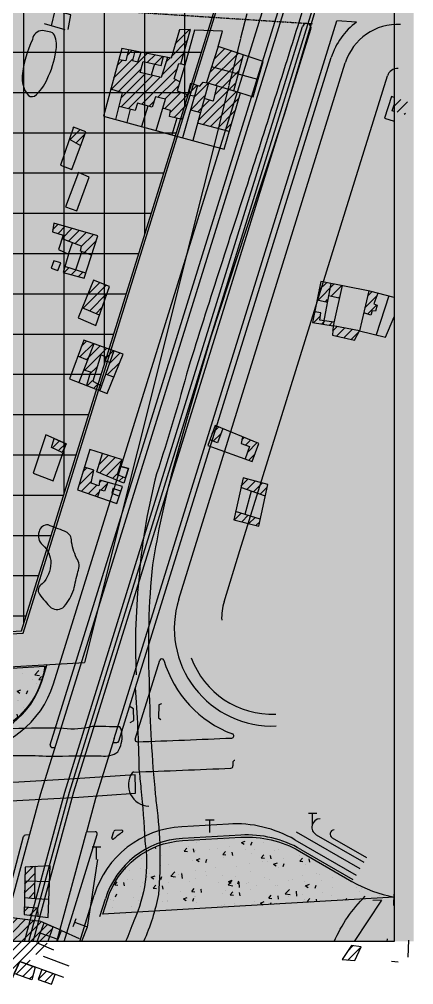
# Model space of a CAD drawing. Header units: millimetres. Extents: x 709 to 3952, y 378 to 2394.
# Drawn here: x 3034.9 to 3218.5, y 380.9 to 830.4 of the extents above; entities that cross this region are included whole.
import ezdxf

# ---------------------------------------------------------------- set-up
doc = ezdxf.new("R2010")
doc.units = ezdxf.units.MM
doc.linetypes.add('DASHED', pattern=[0.75, 0.5, -0.25])
doc.layers.add('BAS', color=252, linetype='Continuous')

# ---------------------------------------------------------------- blocks, each defined once
blk = doc.blocks.new('*X325')
at = {"color": 0}
for p, q in [((411637.5, 4017596.48), (411637.5, 4017998.99)), ((411656.25, 4017656.85), (411656.25, 4017998.99)), ((411675, 4017717.22), (411675, 4017998.99)), ((411693.75, 4017777.59), (411693.75, 4017999)), ((411712.5, 4017837.96), (411712.5, 4017999)), ((411282.85, 4017862.5), (411720.12, 4017862.5)), ((411301.73, 4017843.75), (411714.3, 4017843.75)), ((411320.62, 4017825), (411708.47, 4017825)), ((411339.5, 4017806.25), (411702.65, 4017806.25)), ((411358.38, 4017787.5), (411696.83, 4017787.5)), ((411377.26, 4017768.75), (411691, 4017768.75)), ((411396.15, 4017750), (411685.18, 4017750)), ((411415.03, 4017731.25), (411679.36, 4017731.25)), ((411433.91, 4017712.5), (411673.53, 4017712.5)), ((411452.8, 4017693.75), (411667.71, 4017693.75)), ((411471.68, 4017675), (411661.89, 4017675)), ((411490.67, 4017656.25), (411656.06, 4017656.25)), ((411509.78, 4017637.5), (411650.24, 4017637.5)), ((411528.88, 4017618.75), (411644.42, 4017618.75)), ((411547.98, 4017600), (411638.59, 4017600))]:
    blk.add_line(p, q, dxfattribs=at)
blk = doc.blocks.new('*X317')
at = {"color": 0}
for p, q in [((583.04, 559.7), (586.41, 563.08)), ((583.96, 562.75), (584.23, 563.02)), ((582.11, 556.66), (585.82, 560.37)), ((568.18, 549.08), (576.59, 557.5)), ((571.73, 556.88), (573.04, 558.19)), ((579.87, 552.29), (585, 557.42)), ((590.86, 550.56), (597.91, 557.6)), ((591.02, 552.83), (596.3, 558.12)), ((592.01, 555.95), (594.7, 558.64)), ((593, 559.06), (593.1, 559.16)), ((568.63, 551.66), (573.07, 556.1)), ((569.43, 554.58), (570.74, 555.89)), ((576.61, 555.39), (578.37, 557.15)), ((578.36, 555.02), (580.14, 556.81)), ((580.87, 555.41), (581.92, 556.46)), ((592.5, 550.07), (598.68, 556.26)), ((569.78, 548.57), (575.08, 553.86)), ((575.3, 545.6), (583.4, 553.7)), ((592.23, 547.68), (597.93, 553.38)), ((570.36, 547.03), (576.1, 552.76)), ((570.46, 545.01), (577.81, 552.36)), ((572.16, 544.58), (579.53, 551.95)), ((579.03, 547.21), (583.19, 551.37)), ((580.63, 544.57), (584.47, 548.41)), ((580.75, 546.81), (583.8, 549.86)), ((581.86, 543.68), (588.22, 550.04)), ((587.36, 547.05), (590.72, 550.42)), ((588.38, 541.71), (597.17, 550.5)), ((589.64, 540.85), (597.39, 548.6)), ((576.95, 545.14), (578.04, 546.22)), ((586.71, 544.28), (589.94, 547.52)), ((588.38, 543.83), (591.14, 546.59)), ((591.31, 540.4), (597.93, 547.02)), ((582.82, 542.52), (585.73, 545.43)), ((592.98, 539.95), (597.04, 544.01)), ((584.53, 542.11), (584.74, 542.31)), ((594.66, 539.5), (596.16, 541))]:
    blk.add_line(p, q, dxfattribs=at)
blk = doc.blocks.new('*X330')
at = {"color": 0}
for p, q in [((411644.54, 4017575.36), (411644.54, 4017575.36)), ((411571.33, 4017571.11), (411571.33, 4017571.11)), ((411575.53, 4017570.8), (411575.53, 4017570.8)), ((411585, 4017572.05), (411585, 4017572.05)), ((411608.62, 4017573.52), (411609.25, 4017574.27)), ((411608.62, 4017573.52), (411610.12, 4017573.39)), ((411613.24, 4017573.06), (411612.98, 4017574.49)), ((411618.72, 4017571.72), (411618.72, 4017571.72)), ((411619.62, 4017574.89), (411620.69, 4017574.17)), ((411623.55, 4017573.98), (411623.55, 4017573.98)), ((411623.83, 4017573.84), (411624.28, 4017575.17)), ((411626.55, 4017571.95), (411627.76, 4017573.39)), ((411626.55, 4017571.95), (411628.05, 4017571.82)), ((411631.18, 4017571.49), (411630.89, 4017573.05)), ((411631.7, 4017573.6), (411631.7, 4017573.6)), ((411636.89, 4017573.41), (411636.89, 4017573.41)), ((411642.55, 4017572.63), (411644.5, 4017574.65)), ((411642.55, 4017572.63), (411644.77, 4017572.28)), ((411644.48, 4017570.39), (411645.69, 4017571.82)), ((411486.57, 4017565.7), (411487.55, 4017566.87)), ((411491.19, 4017565.23), (411490.9, 4017566.8)), ((411512.46, 4017564.82), (411514.4, 4017566.85)), ((411529.5, 4017567.98), (411529.5, 4017567.98)), ((411542.12, 4017569.58), (411542.12, 4017569.58)), ((411544.01, 4017566.65), (411544.01, 4017566.65)), ((411553.48, 4017567.9), (411553.48, 4017567.9)), ((411556.75, 4017568.6), (411556.75, 4017568.6)), ((411562.52, 4017568.95), (411564.27, 4017569.62)), ((411562.52, 4017568.95), (411563.76, 4017568.11)), ((411566.9, 4017567.78), (411567.41, 4017569.29)), ((411569.27, 4017569.98), (411569.27, 4017569.98)), ((411580.27, 4017566.49), (411580.27, 4017566.49)), ((411593.25, 4017568.36), (411593.25, 4017568.36)), ((411598.44, 4017566.94), (411600.19, 4017567.62)), ((411598.44, 4017566.94), (411599.69, 4017566.1)), ((411602.83, 4017565.78), (411603.34, 4017567.29)), ((411606.09, 4017570.12), (411606.09, 4017570.12)), ((411609.93, 4017566.34), (411609.93, 4017566.34)), ((411625.72, 4017568.42), (411625.72, 4017568.42)), ((411631.98, 4017569.24), (411631.98, 4017569.24)), ((411641.45, 4017570.49), (411641.45, 4017570.49)), ((411643.19, 4017568.7), (411643.19, 4017568.7)), ((411644.23, 4017567.04), (411644.23, 4017567.04)), ((411644.48, 4017570.39), (411645.86, 4017570.27)), ((411424.57, 4017562.82), (411424.57, 4017562.82)), ((411427.08, 4017562.19), (411427.08, 4017562.19)), ((411449.78, 4017563.24), (411449.78, 4017563.24)), ((411456.04, 4017564.07), (411456.04, 4017564.07)), ((411459.72, 4017562.34), (411459.72, 4017562.34)), ((411463.8, 4017564.61), (411463.8, 4017564.61)), ((411465.51, 4017565.31), (411465.51, 4017565.31)), ((411469.65, 4017564.89), (411471.4, 4017565.56)), ((411469.65, 4017564.89), (411470.9, 4017564.05)), ((411474.04, 4017563.72), (411474.55, 4017565.23)), ((411474.3, 4017564.84), (411474.3, 4017564.84)), ((411477.15, 4017564.05), (411477.15, 4017564.05)), ((411486.57, 4017565.7), (411488.06, 4017565.57)), ((411490.49, 4017563.48), (411490.49, 4017563.48)), ((411491.05, 4017562.74), (411491.05, 4017562.74)), ((411498.57, 4017566.28), (411498.57, 4017566.28)), ((411503.68, 4017564.34), (411503.68, 4017564.34)), ((411503.84, 4017562.92), (411503.84, 4017562.92)), ((411504.5, 4017564.13), (411505.71, 4017565.57)), ((411504.5, 4017564.13), (411506, 4017564)), ((411505.58, 4017562.89), (411507.33, 4017563.56)), ((411505.58, 4017562.88), (411506.83, 4017562.05)), ((411509.12, 4017563.66), (411508.83, 4017565.23)), ((411509.97, 4017561.72), (411510.47, 4017563.23)), ((411511.91, 4017565.71), (411511.91, 4017565.71)), ((411512.46, 4017564.82), (411514.68, 4017564.48)), ((411512.5, 4017562.5), (411512.5, 4017562.5)), ((411516.66, 4017566.22), (411516.66, 4017566.22)), ((411517.19, 4017562.35), (411517.19, 4017562.35)), ((411517.87, 4017563.69), (411517.6, 4017566.06)), ((411521.96, 4017563.75), (411521.96, 4017563.75)), ((411522.43, 4017562.56), (411523.64, 4017564)), ((411522.43, 4017562.56), (411523.93, 4017562.43)), ((411525.26, 4017565.15), (411525.26, 4017565.15)), ((411527.06, 4017562.1), (411526.77, 4017563.66)), ((411527.59, 4017563.6), (411527.59, 4017563.6)), ((411537.75, 4017565.83), (411537.75, 4017565.83)), ((411538.61, 4017564.58), (411538.61, 4017564.58)), ((411539.14, 4017560.69), (411541.09, 4017562.72)), ((411540.36, 4017560.99), (411541.57, 4017562.43)), ((411542.17, 4017566.1), (411542.17, 4017566.1)), ((411544.55, 4017559.55), (411544.28, 4017561.93)), ((411544.99, 4017560.53), (411544.7, 4017562.09)), ((411551.95, 4017564.02), (411551.95, 4017564.02)), ((411554.8, 4017563.13), (411554.8, 4017563.13)), ((411565.3, 4017563.46), (411565.3, 4017563.46)), ((411567.64, 4017564.89), (411567.64, 4017564.89)), ((411578.42, 4017562.19), (411578.42, 4017562.19)), ((411578.64, 4017562.89), (411578.64, 4017562.89)), ((411591.99, 4017562.33), (411591.99, 4017562.33)), ((411594.21, 4017564.27), (411594.21, 4017564.27)), ((411600.47, 4017565.09), (411600.47, 4017565.09)), ((411605.78, 4017561.8), (411605.78, 4017561.8)), ((411614.03, 4017563.7), (411614.03, 4017563.7)), ((411618.41, 4017563.4), (411618.41, 4017563.4)), ((411628.61, 4017566.2), (411628.61, 4017566.2)), ((411631.4, 4017565.28), (411631.4, 4017565.28)), ((411634.37, 4017564.94), (411636.12, 4017565.61)), ((411634.37, 4017564.94), (411635.62, 4017564.1)), ((411638.76, 4017563.77), (411639.26, 4017565.28)), ((411409.99, 4017560.32), (411409.99, 4017560.32)), ((411412.72, 4017558.83), (411414.47, 4017559.5)), ((411412.72, 4017558.83), (411413.96, 4017557.99)), ((411414.45, 4017560.59), (411414.45, 4017560.59)), ((411417.11, 4017557.66), (411417.61, 4017559.17)), ((411418.27, 4017559.09), (411418.27, 4017559.09)), ((411424.53, 4017559.92), (411424.53, 4017559.92)), ((411430.56, 4017557.33), (411430.56, 4017557.33)), ((411433.99, 4017561.16), (411433.99, 4017561.16)), ((411445.14, 4017559.84), (411445.14, 4017559.84)), ((411448.65, 4017556.82), (411450.4, 4017557.5)), ((411452.6, 4017557.51), (411452.6, 4017557.51)), ((411465.23, 4017559.11), (411465.23, 4017559.11)), ((411474.72, 4017557.53), (411474.72, 4017557.53)), ((411478.21, 4017560.98), (411478.21, 4017560.98)), ((411480.98, 4017558.35), (411480.98, 4017558.35)), ((411490.45, 4017559.6), (411490.45, 4017559.6)), ((411498.43, 4017558.59), (411498.43, 4017558.59)), ((411506.24, 4017561.68), (411506.24, 4017561.68)), ((411513.01, 4017561.1), (411513.01, 4017561.1)), ((411516.36, 4017557.89), (411516.36, 4017557.89)), ((411529.19, 4017559.65), (411529.19, 4017559.65)), ((411530.53, 4017561.79), (411530.53, 4017561.79)), ((411539.14, 4017560.69), (411541.36, 4017560.34)), ((411540.36, 4017560.99), (411541.86, 4017560.86)), ((411541.51, 4017560.88), (411543.26, 4017561.56)), ((411541.51, 4017560.88), (411542.75, 4017560.04)), ((411541.82, 4017561.25), (411541.82, 4017561.25)), ((411543.88, 4017561.23), (411543.88, 4017561.23)), ((411545.9, 4017559.71), (411546.4, 4017561.23)), ((411546.9, 4017558.04), (411546.9, 4017558.04)), ((411557.22, 4017560.66), (411557.22, 4017560.66)), ((411558.29, 4017559.43), (411559.5, 4017560.86)), ((411558.3, 4017559.42), (411559.79, 4017559.29)), ((411562.92, 4017558.96), (411562.63, 4017560.52)), ((411562.69, 4017560.12), (411562.69, 4017560.12)), ((411565.82, 4017556.55), (411567.77, 4017558.58)), ((411568.95, 4017560.94), (411568.95, 4017560.94)), ((411570.57, 4017560.1), (411570.57, 4017560.1)), ((411571.23, 4017555.41), (411570.96, 4017557.79)), ((411576.23, 4017557.86), (411577.43, 4017559.29)), ((411576.23, 4017557.86), (411577.72, 4017557.73)), ((411577.44, 4017558.88), (411579.19, 4017559.55)), ((411577.44, 4017558.88), (411578.68, 4017558.04)), ((411579.96, 4017558.17), (411579.96, 4017558.17)), ((411580.85, 4017557.39), (411580.56, 4017558.96)), ((411581.82, 4017557.71), (411582.33, 4017559.22)), ((411583.91, 4017559.53), (411583.91, 4017559.53)), ((411584.87, 4017558.69), (411584.87, 4017558.69)), ((411592.95, 4017560.04), (411592.95, 4017560.04)), ((411594.16, 4017556.29), (411595.36, 4017557.72)), ((411597.26, 4017558.97), (411597.26, 4017558.97)), ((411598.78, 4017555.82), (411598.49, 4017557.39)), ((411599.45, 4017561.2), (411599.45, 4017561.2)), ((411605.33, 4017561.76), (411605.33, 4017561.76)), ((411610.6, 4017558.41), (411610.6, 4017558.41)), ((411613.37, 4017556.88), (411615.12, 4017557.55)), ((411618.68, 4017561.2), (411618.68, 4017561.2)), ((411619.15, 4017558.56), (411619.15, 4017558.56)), ((411620.02, 4017558.21), (411620.02, 4017558.21)), ((411623.95, 4017557.84), (411623.95, 4017557.84)), ((411625.4, 4017559.38), (411625.4, 4017559.38)), ((411632.02, 4017560.64), (411632.02, 4017560.64)), ((411634.6, 4017560.71), (411634.6, 4017560.71)), ((411634.87, 4017560.63), (411634.87, 4017560.63)), ((411413.52, 4017556.95), (411413.52, 4017556.95)), ((411415.98, 4017554.83), (411415.98, 4017554.83)), ((411418.6, 4017553.52), (411419.52, 4017554.61)), ((411422.94, 4017552.7), (411422.65, 4017554.27)), ((411426.78, 4017553.87), (411426.78, 4017553.87)), ((411426.87, 4017556.39), (411426.87, 4017556.39)), ((411436.24, 4017551.6), (411437.45, 4017553.04)), ((411439.76, 4017555.75), (411439.76, 4017555.75)), ((411440.21, 4017555.82), (411440.21, 4017555.82)), ((411443.21, 4017553.38), (411443.21, 4017553.38)), ((411448.65, 4017556.82), (411449.89, 4017555.98)), ((411449.46, 4017554.21), (411449.46, 4017554.21)), ((411453.03, 4017555.66), (411453.54, 4017557.17)), ((411453.56, 4017555.26), (411453.56, 4017555.26)), ((411458.93, 4017555.45), (411458.93, 4017555.45)), ((411466.9, 4017554.7), (411466.9, 4017554.7)), ((411469.27, 4017553.59), (411469.27, 4017553.59)), ((411480.25, 4017554.13), (411480.25, 4017554.13)), ((411483.85, 4017556.09), (411483.85, 4017556.09)), ((411484.58, 4017554.82), (411486.33, 4017555.49)), ((411484.58, 4017554.82), (411485.82, 4017553.98)), ((411488.96, 4017553.65), (411489.47, 4017555.16)), ((411490.74, 4017554.42), (411490.74, 4017554.42)), ((411493.6, 4017553.57), (411493.6, 4017553.57)), ((411503.37, 4017556.02), (411503.37, 4017556.02)), ((411506.94, 4017553), (411506.94, 4017553)), ((411515.39, 4017553.89), (411515.39, 4017553.89)), ((411520.5, 4017552.82), (411522.25, 4017553.49)), ((411520.5, 4017552.82), (411521.75, 4017551.98)), ((411524.89, 4017551.65), (411525.4, 4017553.16)), ((411531.18, 4017555.97), (411531.18, 4017555.97)), ((411537.43, 4017556.79), (411537.43, 4017556.79)), ((411541.52, 4017552.93), (411541.52, 4017552.93)), ((411554.5, 4017554.81), (411554.5, 4017554.81)), ((411555.72, 4017553.69), (411555.72, 4017553.69)), ((411565.82, 4017556.55), (411568.04, 4017556.2)), ((411567.34, 4017556.57), (411567.34, 4017556.57)), ((411570.29, 4017556.19), (411570.29, 4017556.19)), ((411587.63, 4017554.41), (411587.63, 4017554.41)), ((411590.86, 4017553.2), (411590.86, 4017553.2)), ((411592.5, 4017552.41), (411594.45, 4017554.44)), ((411593.89, 4017555.23), (411593.89, 4017555.23)), ((411594.16, 4017556.29), (411595.65, 4017556.16)), ((411597.92, 4017551.28), (411597.64, 4017553.65)), ((411603.36, 4017556.48), (411603.36, 4017556.48)), ((411605.44, 4017555.71), (411605.44, 4017555.71)), ((411605.48, 4017553.48), (411605.48, 4017553.48)), ((411612.09, 4017554.72), (411613.29, 4017556.16)), ((411612.09, 4017554.72), (411613.58, 4017554.59)), ((411613.37, 4017556.88), (411614.61, 4017556.04)), ((411616.71, 4017554.25), (411616.42, 4017555.82)), ((411617.75, 4017555.71), (411618.26, 4017557.22)), ((411618.11, 4017555.08), (411618.11, 4017555.08)), ((411630.02, 4017553.15), (411631.23, 4017554.59)), ((411630.02, 4017553.15), (411631.52, 4017553.02)), ((411631.09, 4017556.95), (411631.09, 4017556.95)), ((411634.63, 4017552.79), (411634.36, 4017554.25)), ((411637.3, 4017557.28), (411637.3, 4017557.28)), ((411427.42, 4017551.3), (411427.42, 4017551.3)), ((411432.34, 4017548.52), (411432.53, 4017549.1)), ((411435.73, 4017548.75), (411437.68, 4017550.78)), ((411435.73, 4017548.75), (411437.95, 4017548.4)), ((411436.24, 4017551.6), (411437.74, 4017551.47)), ((411440.11, 4017548.58), (411440.11, 4017548.58)), ((411440.87, 4017551.13), (411440.58, 4017552.7)), ((411441.14, 4017547.61), (411440.87, 4017549.99)), ((411452.3, 4017549.18), (411452.3, 4017549.18)), ((411454.17, 4017550.03), (411455.38, 4017551.47)), ((411454.18, 4017550.03), (411455.67, 4017549.9)), ((411454.69, 4017551.09), (411454.69, 4017551.09)), ((411458.8, 4017549.57), (411458.51, 4017551.13)), ((411464.92, 4017550.78), (411464.92, 4017550.78)), ((411472.11, 4017548.46), (411473.31, 4017549.9)), ((411472.11, 4017548.46), (411473.6, 4017548.33)), ((411474.4, 4017548.49), (411474.4, 4017548.49)), ((411476.73, 4017548), (411476.44, 4017549.56)), ((411477.91, 4017552.66), (411477.91, 4017552.66)), ((411483.87, 4017549.74), (411483.87, 4017549.74)), ((411490.04, 4017546.9), (411491.24, 4017548.33)), ((411499.66, 4017551.82), (411499.66, 4017551.82)), ((411505.92, 4017552.64), (411505.92, 4017552.64)), ((411516.05, 4017549.57), (411516.05, 4017549.57)), ((411520.29, 4017552.44), (411520.29, 4017552.44)), ((411526.56, 4017548.68), (411526.56, 4017548.68)), ((411528.89, 4017551.33), (411528.89, 4017551.33)), ((411533.63, 4017551.88), (411533.63, 4017551.88)), ((411541.14, 4017551.19), (411541.14, 4017551.19)), ((411546.98, 4017551.31), (411546.98, 4017551.31)), ((411556.12, 4017550.26), (411556.12, 4017550.26)), ((411556.43, 4017550.82), (411558.18, 4017551.49)), ((411556.43, 4017550.82), (411557.68, 4017549.98)), ((411560.32, 4017550.75), (411560.32, 4017550.75)), ((411560.82, 4017549.65), (411561.33, 4017551.16)), ((411562.37, 4017551.08), (411562.37, 4017551.08)), ((411571.84, 4017552.33), (411571.84, 4017552.33)), ((411573.67, 4017550.18), (411573.67, 4017550.18)), ((411576.29, 4017550.7), (411576.29, 4017550.7)), ((411579.66, 4017549.84), (411579.66, 4017549.84)), ((411587.01, 4017549.62), (411587.01, 4017549.62)), ((411592.36, 4017548.82), (411594.11, 4017549.49)), ((411592.36, 4017548.81), (411593.6, 4017547.98)), ((411592.5, 4017552.41), (411594.72, 4017552.07)), ((411592.64, 4017551.72), (411592.64, 4017551.72)), ((411596.75, 4017547.65), (411597.25, 4017549.16)), ((411600.36, 4017549.06), (411600.36, 4017549.06)), ((411612.57, 4017548.69), (411612.57, 4017548.69)), ((411613.71, 4017548.49), (411613.71, 4017548.49)), ((411618.83, 4017549.52), (411618.83, 4017549.52)), ((411619.18, 4017548.27), (411621.13, 4017550.3)), ((411624.6, 4017547.14), (411624.32, 4017549.51)), ((411628.3, 4017550.77), (411628.3, 4017550.77)), ((411629.57, 4017549.46), (411629.57, 4017549.46)), ((411439.46, 4017547.42), (411439.46, 4017547.42)), ((411452.36, 4017545.59), (411452.36, 4017545.59)), ((411462.41, 4017544.61), (411464.36, 4017546.64)), ((411462.41, 4017544.61), (411464.63, 4017544.26)), ((411463.57, 4017546.76), (411465.32, 4017547.43)), ((411463.57, 4017546.76), (411464.81, 4017545.92)), ((411467.82, 4017543.48), (411467.55, 4017545.85)), ((411467.96, 4017545.59), (411468.46, 4017547.1)), ((411468.15, 4017547.67), (411468.15, 4017547.67)), ((411477.6, 4017544.34), (411477.6, 4017544.34)), ((411490.04, 4017546.9), (411491.53, 4017546.76)), ((411490.44, 4017546.1), (411490.44, 4017546.1)), ((411494.66, 4017546.43), (411494.37, 4017548)), ((411499.5, 4017544.76), (411501.25, 4017545.43)), ((411499.5, 4017544.76), (411500.74, 4017543.92)), ((411503.07, 4017547.7), (411503.07, 4017547.7)), ((411503.88, 4017543.59), (411504.39, 4017545.1)), ((411507.97, 4017545.33), (411509.17, 4017546.76)), ((411507.97, 4017545.33), (411509.46, 4017545.2)), ((411508.81, 4017544.03), (411508.81, 4017544.03)), ((411511.98, 4017546.18), (411511.98, 4017546.18)), ((411512.59, 4017544.86), (411512.3, 4017546.43)), ((411524.6, 4017546.11), (411524.6, 4017546.11)), ((411525.9, 4017543.76), (411527.11, 4017545.19)), ((411530.52, 4017543.29), (411530.24, 4017544.86)), ((411530.86, 4017546.93), (411530.86, 4017546.93)), ((411540.33, 4017548.18), (411540.33, 4017548.18)), ((411541.21, 4017544.61), (411541.21, 4017544.61)), ((411547.13, 4017545.7), (411547.13, 4017545.7)), ((411554.2, 4017546.48), (411554.2, 4017546.48)), ((411561.71, 4017548.2), (411561.71, 4017548.2)), ((411567.03, 4017548.24), (411567.03, 4017548.24)), ((411581.05, 4017544.55), (411581.05, 4017544.55)), ((411587.31, 4017545.37), (411587.31, 4017545.37)), ((411596.78, 4017546.62), (411596.78, 4017546.62)), ((411600.41, 4017544.46), (411600.41, 4017544.46)), ((411605.18, 4017545.16), (411605.18, 4017545.16)), ((411614.99, 4017546.96), (411614.99, 4017546.96)), ((411617.8, 4017546.76), (411617.8, 4017546.76)), ((411619.18, 4017548.27), (411621.4, 4017547.93)), ((411627.05, 4017547.93), (411627.05, 4017547.93)), ((411462.04, 4017541.92), (411462.04, 4017541.92)), ((411464.62, 4017542.46), (411464.62, 4017542.46)), ((411475.38, 4017541.36), (411475.38, 4017541.36)), ((411477.3, 4017539.88), (411477.3, 4017539.88)), ((411482.82, 4017541.17), (411482.82, 4017541.17)), ((411488.73, 4017540.79), (411488.73, 4017540.79)), ((411489.09, 4017540.47), (411491.04, 4017542.5)), ((411489.09, 4017540.47), (411491.31, 4017540.13)), ((411493.08, 4017541.96), (411493.08, 4017541.96)), ((411494.51, 4017539.34), (411494.23, 4017541.71)), ((411497.4, 4017543.68), (411497.4, 4017543.68)), ((411499.34, 4017542.78), (411499.34, 4017542.78)), ((411502.07, 4017540.23), (411502.07, 4017540.23)), ((411502.76, 4017539.37), (411502.76, 4017539.37)), ((411515.42, 4017539.67), (411515.42, 4017539.67)), ((411515.75, 4017541.25), (411515.75, 4017541.25)), ((411517.97, 4017540.69), (411517.97, 4017540.69)), ((411525.9, 4017543.76), (411527.4, 4017543.63)), ((411528.58, 4017543.01), (411528.58, 4017543.01)), ((411532.55, 4017543.19), (411532.55, 4017543.19)), ((411535.43, 4017542.75), (411537.18, 4017543.43)), ((411535.43, 4017542.75), (411536.67, 4017541.91)), ((411539.81, 4017541.59), (411540.32, 4017543.1)), ((411543.83, 4017542.19), (411545.04, 4017543.63)), ((411543.83, 4017542.19), (411545.33, 4017542.06)), ((411548.46, 4017541.72), (411548.17, 4017543.29)), ((411549.54, 4017540.4), (411549.54, 4017540.4)), ((411555.8, 4017541.22), (411555.8, 4017541.22)), ((411561.76, 4017540.62), (411562.97, 4017542.06)), ((411561.76, 4017540.62), (411563.26, 4017540.49)), ((411565.27, 4017542.47), (411565.27, 4017542.47)), ((411566.37, 4017540.27), (411566.1, 4017541.72)), ((411571.35, 4017540.75), (411573.11, 4017541.42)), ((411571.36, 4017540.75), (411571.61, 4017540.58)), ((411576.17, 4017540.85), (411576.25, 4017541.09)), ((411579.36, 4017541.52), (411579.36, 4017541.52)), ((411585.83, 4017541.95), (411585.83, 4017541.95)), ((411592.34, 4017543.4), (411592.34, 4017543.4)), ((411467.31, 4017538.56), (411467.31, 4017538.56)), ((411467.83, 4017538.63), (411467.83, 4017538.63)), ((411468.24, 4017538.67), (411468.24, 4017538.67)), ((411477.3, 4017536.01), (411477.3, 4017536.01)), ((411478.49, 4017536.69), (411480.24, 4017537.37)), ((411478.49, 4017536.69), (411479.74, 4017535.85)), ((411480.65, 4017538), (411480.65, 4017538)), ((411482.88, 4017535.52), (411483.39, 4017537.04)), ((411488.81, 4017535.69), (411488.81, 4017535.69)), ((411490.14, 4017537.77), (411490.14, 4017537.77)), ((411494, 4017537.43), (411494, 4017537.43)), ((411503.39, 4017538.19), (411503.39, 4017538.19)), ((411507.34, 4017536.87), (411507.34, 4017536.87)), ((411516.71, 4017537.31), (411517.72, 4017538.36)), ((411520.91, 4017537.56), (411520.91, 4017537.57)), ((411528.76, 4017539.1), (411528.76, 4017539.1))]:
    blk.add_line(p, q, dxfattribs=at)
blk = doc.blocks.new('*X295')
at = {"color": 0}
for p, q in [((534.7, 354.39), (537.27, 356.96)), ((535.21, 352.78), (537.51, 355.07)), ((541.21, 352.41), (544.33, 355.53)), ((541.41, 354.73), (542.44, 355.76)), ((541.98, 348.94), (548.1, 355.06)), ((542.5, 347.34), (549.99, 354.83)), ((542.9, 351.98), (546.21, 355.3)), ((543.54, 346.25), (551.81, 354.53)), ((535.34, 350.78), (537.85, 353.3)), ((537.7, 351.03), (539.26, 352.59)), ((539.51, 352.83), (540.6, 353.92)), ((543.56, 344.15), (553.28, 353.88)), ((545.11, 343.58), (554.18, 352.65)), ((550.48, 346.84), (553.12, 349.47)), ((545.9, 342.26), (549.17, 345.52)), ((547.47, 341.7), (549.85, 344.08)), ((549.03, 341.14), (549.75, 341.86))]:
    blk.add_line(p, q, dxfattribs=at)
blk = doc.blocks.new('*X326')
at = {"color": 0}
for p, q in [((411730.72, 4017495.88), (411730.72, 4017495.88)), ((411738.83, 4017494.48), (411740.58, 4017495.16)), ((411738.83, 4017494.48), (411740.07, 4017493.64)), ((411743.22, 4017493.31), (411743.72, 4017494.83)), ((411749.05, 4017494.71), (411749.05, 4017494.71)), ((411698.85, 4017491.56), (411698.68, 4017492.44)), ((411700.79, 4017493.02), (411700.79, 4017493.02)), ((411705.25, 4017492.52), (411705.25, 4017492.52)), ((411712.15, 4017490.46), (411713.36, 4017491.9)), ((411712.15, 4017490.46), (411713.65, 4017490.33)), ((411714.13, 4017492.45), (411714.13, 4017492.45)), ((411716.78, 4017489.99), (411716.49, 4017491.56)), ((411717.53, 4017490.56), (411717.53, 4017490.56)), ((411718.09, 4017494.28), (411718.09, 4017494.28)), ((411723.79, 4017491.38), (411723.79, 4017491.38)), ((411727.48, 4017491.89), (411727.48, 4017491.89)), ((411730.08, 4017488.89), (411731.29, 4017490.33)), ((411733.26, 4017492.63), (411733.26, 4017492.63)), ((411734.71, 4017488.42), (411734.42, 4017489.99)), ((411740.82, 4017491.33), (411740.82, 4017491.33)), ((411745.03, 4017491.25), (411745.03, 4017491.25)), ((411754.17, 4017490.76), (411754.17, 4017490.76)), ((411756.23, 4017491.2), (411756.23, 4017491.2)), ((411692.28, 4017487.23), (411692.28, 4017487.23)), ((411701.74, 4017488.48), (411701.74, 4017488.48)), ((411715.87, 4017486.24), (411715.87, 4017486.24)), ((411717.79, 4017485.96), (411717.79, 4017485.96)), ((411717.82, 4017486.42), (411719.58, 4017487.09)), ((411717.83, 4017486.42), (411719.07, 4017485.58)), ((411722.21, 4017485.25), (411722.72, 4017486.76)), ((411730.09, 4017488.89), (411731.58, 4017488.76)), ((411730.41, 4017487.56), (411730.41, 4017487.56)), ((411730.45, 4017488.75), (411730.45, 4017488.75)), ((411743.4, 4017489.44), (411743.4, 4017489.44)), ((411748.02, 4017487.32), (411749.22, 4017488.76)), ((411748.02, 4017487.32), (411749.51, 4017487.19)), ((411748.73, 4017485.67), (411748.73, 4017485.67)), ((411751.02, 4017485.76), (411751.02, 4017485.76)), ((411752.64, 4017486.86), (411752.35, 4017488.42)), ((411758.2, 4017486.92), (411758.2, 4017486.92)), ((411765.6, 4017488.26), (411765.6, 4017488.26)), ((411765.95, 4017485.75), (411767.15, 4017487.19)), ((411765.95, 4017485.75), (411767.44, 4017485.62)), ((411770.57, 4017485.29), (411770.28, 4017486.85)), ((411684.59, 4017481.88), (411684.53, 4017482.37)), ((411686.71, 4017481.24), (411686.71, 4017481.24)), ((411691.96, 4017482.33), (411691.96, 4017482.33)), ((411701.29, 4017483.74), (411701.29, 4017483.74)), ((411704.95, 4017484.2), (411704.95, 4017484.2)), ((411705.85, 4017478.88), (411707.8, 4017480.91)), ((411717.22, 4017481.52), (411717.22, 4017481.52)), ((411726.68, 4017482.77), (411726.68, 4017482.77)), ((411736.44, 4017483.26), (411736.44, 4017483.26)), ((411742.47, 4017484.85), (411742.47, 4017484.85)), ((411743.09, 4017481.11), (411743.09, 4017481.11)), ((411753.75, 4017484.42), (411755.5, 4017485.09)), ((411753.75, 4017484.42), (411755, 4017483.58)), ((411755.93, 4017482.87), (411755.93, 4017482.87)), ((411758.14, 4017483.25), (411758.65, 4017484.76)), ((411768.56, 4017484.47), (411768.56, 4017484.47)), ((411685.7, 4017477.37), (411685.7, 4017477.37)), ((411687.84, 4017477.45), (411687.84, 4017477.45)), ((411695.17, 4017478.62), (411695.17, 4017478.62)), ((411695.92, 4017480.24), (411695.92, 4017480.24)), ((411696.82, 4017478.36), (411698.57, 4017479.03)), ((411696.82, 4017478.36), (411698.06, 4017477.52)), ((411701.19, 4017476.88), (411701.19, 4017476.88)), ((411701.21, 4017477.19), (411701.71, 4017478.7)), ((411705.85, 4017478.88), (411708.08, 4017478.53)), ((411707.28, 4017478.25), (411707.28, 4017478.25)), ((411709.26, 4017479.68), (411709.26, 4017479.68)), ((411710.96, 4017480.7), (411710.96, 4017480.7)), ((411711.27, 4017477.74), (411710.99, 4017480.12)), ((411717.48, 4017477.64), (411717.48, 4017477.64)), ((411721.86, 4017480.76), (411721.86, 4017480.76)), ((411722.61, 4017479.11), (411722.61, 4017479.11)), ((411730.11, 4017479.24), (411730.11, 4017479.24)), ((411732.53, 4017474.74), (411734.48, 4017476.77)), ((411732.75, 4017476.35), (411734.5, 4017477.03)), ((411735.95, 4017478.55), (411735.95, 4017478.55)), ((411737.13, 4017475.19), (411737.64, 4017476.7)), ((411749.3, 4017477.99), (411749.3, 4017477.99)), ((411751.62, 4017477.06), (411751.62, 4017477.06)), ((411760.57, 4017477.01), (411760.57, 4017477.01)), ((411762.64, 4017477.42), (411762.64, 4017477.42)), ((411767.41, 4017479.14), (411767.41, 4017479.14)), ((411773.67, 4017479.96), (411773.67, 4017479.96)), ((411775.15, 4017479.51), (411775.15, 4017479.51)), ((411775.99, 4017476.86), (411775.99, 4017476.86)), ((411781.24, 4017478.03), (411781.24, 4017478.03)), ((411679.03, 4017472.4), (411679.03, 4017472.4)), ((411679.76, 4017474.79), (411680.96, 4017476.23)), ((411679.76, 4017474.79), (411681.25, 4017474.66)), ((411684.38, 4017474.33), (411684.09, 4017475.89)), ((411691.66, 4017474), (411691.66, 4017474)), ((411692.7, 4017475.75), (411692.7, 4017475.75)), ((411697.69, 4017473.22), (411698.9, 4017474.66)), ((411697.69, 4017473.22), (411699.19, 4017473.09)), ((411702.31, 4017472.76), (411702.03, 4017474.32)), ((411704.65, 4017475.88), (411704.65, 4017475.88)), ((411714.53, 4017476.32), (411714.53, 4017476.32)), ((411715.62, 4017471.66), (411716.83, 4017473.09)), ((411720.25, 4017471.19), (411719.96, 4017472.76)), ((411720.11, 4017472.91), (411720.11, 4017472.91)), ((411727.88, 4017475.76), (411727.88, 4017475.76)), ((411731.41, 4017472.01), (411731.41, 4017472.01)), ((411732.53, 4017474.74), (411734.76, 4017474.39)), ((411732.75, 4017476.35), (411733.99, 4017475.51)), ((411735.9, 4017474.99), (411735.9, 4017474.99)), ((411737.95, 4017473.6), (411737.67, 4017475.98)), ((411741.22, 4017475.19), (411741.22, 4017475.19)), ((411742.15, 4017475.81), (411742.15, 4017475.81)), ((411742.79, 4017472.79), (411742.79, 4017472.79)), ((411745.99, 4017474.51), (411745.99, 4017474.51)), ((411754.57, 4017474.63), (411754.57, 4017474.63)), ((411755.63, 4017474.55), (411755.63, 4017474.55)), ((411759.22, 4017470.6), (411761.16, 4017472.63)), ((411767.92, 4017474.06), (411767.92, 4017474.06)), ((411768.25, 4017476.15), (411768.25, 4017476.15)), ((411768.68, 4017474.35), (411770.43, 4017475.02)), ((411768.68, 4017474.35), (411769.92, 4017473.51)), ((411773.06, 4017473.18), (411773.57, 4017474.69)), ((411781.26, 4017473.5), (411781.26, 4017473.5)), ((411789.34, 4017476.29), (411789.34, 4017476.29)), ((411792.35, 4017473.42), (411792.35, 4017473.42)), ((411794.61, 4017472.94), (411794.61, 4017472.94)), ((411676.92, 4017469.55), (411677.06, 4017469.45)), ((411677.43, 4017470.92), (411677.56, 4017470.97)), ((411677.6, 4017468.1), (411677.6, 4017468.1)), ((411679.12, 4017467.51), (411679.12, 4017467.51)), ((411680.2, 4017469.13), (411680.71, 4017470.64)), ((411688.59, 4017468.76), (411688.59, 4017468.76)), ((411690.94, 4017467.53), (411690.94, 4017467.53)), ((411704.34, 4017467.56), (411704.34, 4017467.56)), ((411704.38, 4017470.84), (411704.38, 4017470.84)), ((411710.64, 4017471.66), (411710.64, 4017471.66)), ((411711.74, 4017468.29), (411713.49, 4017468.96)), ((411711.74, 4017468.29), (411712.99, 4017467.45)), ((411715.62, 4017471.66), (411717.12, 4017471.52)), ((411716.13, 4017467.12), (411716.63, 4017468.63)), ((411716.83, 4017469.5), (411716.83, 4017469.5)), ((411717.18, 4017469.32), (411717.18, 4017469.32)), ((411729.8, 4017470.92), (411729.8, 4017470.92)), ((411733.55, 4017470.09), (411734.76, 4017471.52)), ((411733.55, 4017470.09), (411735.05, 4017469.96)), ((411738.18, 4017469.62), (411737.89, 4017471.19)), ((411751.48, 4017468.52), (411752.69, 4017469.95)), ((411751.49, 4017468.52), (411752.98, 4017468.39)), ((411756.11, 4017468.05), (411755.82, 4017469.62)), ((411759.22, 4017470.6), (411761.44, 4017470.26)), ((411760.83, 4017469.28), (411760.83, 4017469.28)), ((411764.63, 4017469.47), (411764.35, 4017471.84)), ((411767.09, 4017470.1), (411767.09, 4017470.1)), ((411767.95, 4017467.83), (411767.95, 4017467.83)), ((411769.42, 4017466.95), (411770.62, 4017468.39)), ((411773.96, 4017466.93), (411773.75, 4017468.05)), ((411776.56, 4017471.35), (411776.56, 4017471.35)), ((411780.93, 4017469.7), (411780.93, 4017469.7)), ((411787.07, 4017467.69), (411787.84, 4017468.49)), ((411793.77, 4017471.46), (411793.77, 4017471.46)), ((411803.27, 4017469.6), (411803.27, 4017469.6)), ((411678.73, 4017464.08), (411678.73, 4017464.08)), ((411687.67, 4017464.5), (411687.67, 4017464.5)), ((411691.36, 4017465.68), (411691.36, 4017465.68)), ((411702.25, 4017467), (411702.25, 4017467)), ((411704.29, 4017466.97), (411704.29, 4017466.97)), ((411717.63, 4017466.41), (411717.63, 4017466.41)), ((411729.32, 4017465.13), (411729.32, 4017465.13)), ((411730.98, 4017465.84), (411730.98, 4017465.84)), ((411735.58, 4017465.95), (411735.58, 4017465.95)), ((411744.33, 4017465.28), (411744.33, 4017465.28)), ((411745.05, 4017467.2), (411745.05, 4017467.2)), ((411747.67, 4017466.29), (411749.42, 4017466.96)), ((411747.67, 4017466.29), (411748.88, 4017465.47)), ((411752.24, 4017465.67), (411752.56, 4017466.63)), ((411755.32, 4017466.23), (411755.32, 4017466.23)), ((411769.42, 4017466.95), (411770.91, 4017466.82))]:
    blk.add_line(p, q, dxfattribs=at)
blk = doc.blocks.new('*X300')
at = {"color": 0}
for p, q in [((547.85, 363.3), (550.29, 365.73)), ((547.9, 365.47), (549.84, 367.41)), ((547.8, 361.13), (550.26, 363.59)), ((548.9, 360.11), (550.24, 361.44))]:
    blk.add_line(p, q, dxfattribs=at)
blk = doc.blocks.new('*X302')
at = {"color": 0}
for p, q in [((551.03, 341.02), (552.96, 342.95)), ((552.6, 340.47), (554.52, 342.38))]:
    blk.add_line(p, q, dxfattribs=at)
blk = doc.blocks.new('*X301')
at = {"color": 0}
for p, q in [((547.7, 356.79), (548.8, 357.88)), ((549.09, 356.05), (550.77, 357.73))]:
    blk.add_line(p, q, dxfattribs=at)
blk = doc.blocks.new('*X303')
at = {"color": 0}
for p, q in [((623.24, 347.47), (624.7, 348.93)), ((623.49, 345.6), (626.32, 348.42))]:
    blk.add_line(p, q, dxfattribs=at)
blk = doc.blocks.new('*X322')
at = {"color": 0}
for p, q in [((616.46, 499.78), (620.26, 503.59)), ((616.66, 502.11), (618.49, 503.94)), ((619.53, 500.73), (622.03, 503.24)), ((618.2, 499.41), (618.7, 499.91)), ((621.27, 500.35), (621.41, 500.5))]:
    blk.add_line(p, q, dxfattribs=at)
blk = doc.blocks.new('*X321')
at = {"color": 0}
for p, q in [((615.56, 496.77), (615.88, 497.08)), ((615.5, 494.59), (616.96, 496.05)), ((617.31, 494.27), (618.03, 494.99)), ((619.12, 493.96), (619.86, 494.71)), ((619.83, 492.55), (620.92, 493.64)), ((620.82, 491.42), (622.71, 493.31)), ((622.56, 491.04), (624.5, 492.98)), ((624.3, 490.66), (625.83, 492.19))]:
    blk.add_line(p, q, dxfattribs=at)
blk = doc.blocks.new('*X313')
at = {"color": 0}
for p, q in [((561.57, 497.93), (566.95, 503.31)), ((562.47, 500.95), (565.43, 503.91)), ((563.08, 497.31), (567.08, 501.32)), ((564.58, 496.7), (565.95, 498.07))]:
    blk.add_line(p, q, dxfattribs=at)
blk = doc.blocks.new('*X307')
at = {"color": 0}
for p, q in [((561.44, 459.62), (562.43, 460.61)), ((560.51, 456.57), (564.02, 460.07)), ((561.2, 455.14), (563.43, 457.37)), ((562.78, 454.6), (564.79, 456.61)), ((565.3, 457.11), (565.84, 457.65)), ((565.75, 455.44), (567.07, 456.76)), ((564.36, 454.05), (565.15, 454.84))]:
    blk.add_line(p, q, dxfattribs=at)
blk = doc.blocks.new('*X304')
at = {"color": 0}
for p, q in [((554.39, 465.29), (556.04, 466.94)), ((555.82, 464.61), (557.51, 466.29))]:
    blk.add_line(p, q, dxfattribs=at)
blk = doc.blocks.new('*X306')
at = {"color": 0}
for p, q in [((565.17, 461.22), (567.51, 463.57)), ((565.47, 459.41), (569.12, 463.06)), ((566.97, 458.78), (570.33, 462.14)), ((568.46, 458.15), (569.44, 459.13)), ((569.95, 457.52), (570.95, 458.52))]:
    blk.add_line(p, q, dxfattribs=at)
blk = doc.blocks.new('*X312')
at = {"color": 0}
for p, q in [((561.07, 488.95), (562.38, 490.25)), ((560.81, 486.56), (563.94, 489.69)), ((561.93, 483.44), (567.06, 488.57)), ((562.3, 485.93), (565.5, 489.13)), ((566.53, 485.92), (568.62, 488.01)), ((567.57, 484.83), (570.19, 487.45)), ((563.06, 482.45), (564.72, 484.11)), ((567.24, 482.39), (570.02, 485.16)), ((562.54, 479.81), (563.77, 481.04)), ((564.07, 479.21), (565.05, 480.19))]:
    blk.add_line(p, q, dxfattribs=at)
blk = doc.blocks.new('*X311')
at = {"color": 0}
for p, q in [((596.92, 448.43), (598.49, 449.99)), ((598.62, 448), (600.11, 449.5)), ((600.31, 447.58), (601.73, 449)), ((602.01, 447.15), (602.76, 447.9))]:
    blk.add_line(p, q, dxfattribs=at)
blk = doc.blocks.new('*X310')
at = {"color": 0}
for p, q in [((598.43, 456.3), (600.13, 458.01)), ((599.78, 455.53), (601.8, 457.55)), ((601.35, 454.98), (603.46, 457.09)), ((602.91, 454.42), (604.54, 456.05))]:
    blk.add_line(p, q, dxfattribs=at)
blk = doc.blocks.new('*X309')
at = {"color": 0}
for p, q in [((598.58, 467.05), (599.25, 467.72)), ((599.57, 465.93), (600.75, 467.1)), ((599.86, 464.09), (602.25, 466.48)), ((600.29, 462.41), (601.55, 463.66))]:
    blk.add_line(p, q, dxfattribs=at)
blk = doc.blocks.new('*X308')
at = {"color": 0}
for p, q in [((591.66, 468.62), (593.24, 470.2)), ((592.04, 466.88), (593.64, 468.48))]:
    blk.add_line(p, q, dxfattribs=at)
blk = doc.blocks.new('*X316')
at = {"color": 0}
for p, q in [((554.42, 516.24), (555.71, 517.53)), ((555.69, 515.38), (557.36, 517.05)), ((556.63, 514.2), (559, 516.58)), ((558.15, 513.6), (560.65, 516.1)), ((559.67, 513), (562.29, 515.62)), ((561.09, 512.3), (563.94, 515.15)), ((561.85, 510.94), (564.5, 513.58)), ((563.42, 510.39), (563.51, 510.48))]:
    blk.add_line(p, q, dxfattribs=at)
blk = doc.blocks.new('*X324')
at = {"color": 0}
for p, q in [((557.15, 506.24), (558.31, 507.4)), ((558.81, 505.78), (559.92, 506.89)), ((560.47, 505.32), (561.53, 506.38))]:
    blk.add_line(p, q, dxfattribs=at)
blk = doc.blocks.new('*X315')
at = {"color": 0}
for p, q in [((558.52, 537.31), (560.87, 539.66)), ((559.16, 540.07), (559.31, 540.22)), ((559.89, 536.55), (561.96, 538.62))]:
    blk.add_line(p, q, dxfattribs=at)
blk = doc.blocks.new('*X323')
at = {"color": 0}
for p, q in [((627.98, 500.7), (629.11, 501.83)), ((627.33, 497.93), (630.1, 500.7)), ((628.09, 496.57), (630.19, 498.67))]:
    blk.add_line(p, q, dxfattribs=at)
blk = doc.blocks.new('*X318')
at = {"color": 0}
for p, q in [((633.99, 544.9), (635.8, 546.7)), ((634.97, 543.75), (637.38, 546.16)), ((636.58, 543.25), (636.87, 543.53))]:
    blk.add_line(p, q, dxfattribs=at)

msp = doc.modelspace()

# ---------------------------------------------------------------- hatches: boundary and pattern name
at = {"layer": 'BAS', "true_color": 0xc7c8ca, "transparency": 33554513}
h = msp.add_hatch(color=9, dxfattribs=at)
h.dxf.hatch_style = 1
h.paths.add_polyline_path([(735.07, 2394.13), (735.07, 400.97), (3218.5, 400.97), (3218.5, 2394.13)])
h.paths.add_polyline_path([(1826.32, 1353.24), (2408.56, 1353.24), (2408.56, 918.34), (1826.32, 918.34)], flags=16)

# ---------------------------------------------------------------- linework, layer by layer
at = {"layer": 'BAS'}
for p, q in [((3036.67, 544.61, -15), (3163.38, 952.57, -15)), ((3049.3, 492.55, -15), (3192.18, 952.57, -15)), ((3050.77, 520.89, -15), (3184.85, 952.57, -15)), ((3191.92, 829.11, -15), (3182.78, 829.62, -15)), ((3081.26, 494.31, -15), (3180.1, 812.54, -15)), ((3109.09, 560.3, -15), (3186.66, 810.07, -15)), ((3137.62, 583.04, -15), (3206.24, 803.99, -15)), ((3130.2, 559.18, -15), (3137.62, 583.04, -15)), ((2948.56, 539.21, -15), (3036.67, 544.61, -15)), ((3088.88, 495.23, -15), (3100.28, 531.93, -15)), ((3045.52, 522.52, -15), (3047.9, 530.18, -15)), ((3050.31, 491.26, -15), (3051.54, 491.33, -15)), ((3051.54, 491.33, -15), (3051.55, 491.33, -15)), ((3134.29, 484.23, -15), (3134.36, 482.73, -15)), ((3169.45, 460.74, -15), (3173.44, 460.73, -15)), ((3171.43, 454.76, -15), (3171.45, 460.74, -15)), ((3132.23, 455.67, -15), (3110.51, 454.41, -15)), ((3121.54, 457.65, -15), (3125.53, 457.64, -15)), ((3123.52, 451.67, -15), (3123.54, 457.65, -15)), ((3023.74, 400.97, -15), (3036.87, 449.78, -15)), ((3039.69, 450.63, -15), (3037.78, 450.51, -15)), ((3055.68, 400.97, -15), (3071.15, 450.78, -15)), ((3070.14, 452.07, -15), (3066.18, 451.84, -15)), ((3078, 449.23, -15), (3078.94, 452.26, -15)), ((3082.56, 452.79, -15), (3079.39, 452.61, -15)), ((3138, 450.5, -15), (3110.83, 448.92, -15)), ((3163.84, 452, -15), (3193.48, 434.89, -15)), ((3173.11, 450.69, -15), (3195.23, 437.92, -15)), ((3068.82, 445.07, -15), (3072.81, 445.07, -15)), ((3070.8, 439.09, -15), (3070.82, 445.07, -15)), ((3163.19, 448.33, -15), (3191.73, 431.86, -15)), ((3180.54, 449.29, -15), (3196.48, 440.09, -15)), ((3165.89, 443.88, -15), (3190.22, 429.84, -15)), ((3063.01, 400.97, -15), (3069.69, 422.49, -15)), ((3072.43, 412.64, -15), (3074.95, 420.86, -15)), ((3203.55, 420.24, -15), (3190.82, 400.97, -15)), ((3203.55, 420.24, -15), (3199.51, 420.01, -15)), ((3060.02, 407.9, -15), (3061.35, 411.66, -15)), ((3066.32, 407.79, -15), (3060.68, 409.78, -15))]:
    msp.add_line(p, q, dxfattribs=at)
at = {"layer": 'BAS', "linetype": 'ByBlock'}
for p, q in [((3140.78, 832.89, -15), (3137.93, 821.59, -15)), ((3137.9, 821.47, -15), (3133.92, 805.41, -15)), ((3133.95, 805.52, -15), (3132.48, 799.69, -15)), ((3132.46, 799.62, -15), (3125.68, 772.38, -15)), ((3125.68, 772.4, -15), (3120.45, 751.44, -15)), ((3120.45, 751.44, -15), (3114.61, 728.08, -15)), ((3114.61, 728.08, -15), (3065.26, 530.9, -15)), ((2949.8, 524.06, -15), (3065.26, 530.9, -15))]:
    msp.add_line(p, q, dxfattribs=at)
at = {"layer": 'BAS'}
msp.add_lwpolyline([(726.02, 2394.13), (3209.45, 2394.13), (3209.45, 400.97), (726.02, 400.97)], close=True, dxfattribs=at)
at = {"layer": 'BAS', "elevation": -15, "flags": 128}
for points in [[(3200.63, 953.12, -0.014837), (3188.36, 905.52, -0.006396), (3168.59, 840.43, -0.002657), (3141.95, 756.41, 0.003488), (3113.62, 668.2, -0.012302), (3098.77, 618.67, 0.041546), (3090.77, 572.31, 0.037887), (3089.26, 525.07, 43.838182)], [(3175.66, 845.19), (3158.38, 786.42), (3140.52, 732.45), (3124.09, 682.6), (3113.14, 645.22), (3106.3, 620.85, 0.024237), (3096.88, 576.42, 0.036002), (3095.3, 522.45, 0.020539), (3097.91, 472.53, -0.053745)], [(3088.86, 519.34, -0.014349), (3090.54, 481.26, -0.0044), (3091.53, 472.15, -0.145276)], [(2961.4, 483.96, 0.095141), (2979.43, 485.29, 0.000521), (2997.73, 487.03, -0.008919), (3022.17, 487.17, -0.034244), (3048.98, 487.21, -0.006434), (3073, 487.37, 0.208273), (3080.71, 489.32, 0.162959), (3082.68, 497.47, 0.164584), (3081.62, 500.88, 0.005694), (3068.78, 501.05, -0.104481), (3055.49, 500.19, 0.024216), (3031.65, 499.93, -0.002928), (2994.34, 497.72, -0.026309), (2963.47, 496.7, 0.479252), (2955.13, 495.06, -0.033296), (2954.34, 485.07, -0.036537), (2953.78, 471.39, 5.259227)], [(3091.53, 472.15, -0.011767), (3093.39, 447.69, -0.145276), (3088.19, 410.63, -0.021746), (3084.38, 400.97, -0.021746)], [(3097.91, 472.53, 0.00327), (3098.7, 464.61, -0.053745), (3099.66, 422.91, -0.05781), (3092.73, 400.97, -0.05781)], [(3181.48, 400.97, -0.092581), (3195.89, 422)]]:
    msp.add_lwpolyline(points, format="xyb", dxfattribs=at)
for points in [[(2880.26, 618.56), (2953.13, 547.03), (2951.06, 540.36), (3035.92, 545.57), (3162.02, 951.57), (2639.5, 951.54), (2603.27, 893.61)], [(3148.37, 810.71), (3127.42, 817.79), (3129.45, 824.87), (3116.43, 825.26), (3111.91, 809.01), (3110.1, 809.7), (3114.56, 825.56), (3109.49, 825.42), (3105.51, 812.32), (3082.62, 816.79), (3074.01, 785.34), (3130.19, 769.93), (3137.93, 796.17), (3143.68, 794.35)], [(3065.92, 777.97), (3060.06, 780.09), (3054.05, 762.51), (3059.33, 760.42)], [(3067.36, 756.93), (3062.44, 759.05), (3056.41, 743.01), (3061.63, 741.13)], [(3071.36, 729.51), (3050.94, 735.43), (3050.37, 731.37), (3055.35, 729.82), (3053.19, 723.12), (3057.85, 721.06), (3055.25, 712.52), (3065.12, 709.77)], [(3054.19, 717.03), (3050.9, 717.84), (3049.68, 714.49), (3052.73, 713.48)], [(3076.89, 705.92), (3069.39, 708.87), (3062.29, 691.36), (3070.56, 687.75)], [(3083.22, 674.43), (3064.88, 681), (3058.25, 662.95), (3075.74, 656.15)], [(3146.38, 632.88), (3126.07, 641.26), (3122.64, 631.87), (3143.24, 624.52)], [(3056.64, 632.75), (3047.22, 636.93), (3041.25, 619.02), (3050.61, 615.47)], [(3054.76, 628.69), (3049.88, 631.02), (3051.16, 635.18), (3056.64, 632.75)], [(3081.69, 622.35), (3080.37, 618.49), (3084.31, 616.9), (3085.66, 621.27)], [(3150.63, 613.74), (3139.04, 616.94), (3134.73, 597.28), (3146.38, 594.35)], [(3082.21, 610.64), (3078.49, 611.91), (3077.98, 609.69), (3081.42, 608.3)], [(3049.29, 436.19), (3037.58, 435.59), (3037.08, 413.46), (3048.29, 412.19)], [(3042.3, 435.83), (3037.58, 435.59), (3037.26, 421.42), (3042.11, 421.02)], [(3043.62, 412.72), (3043.56, 416.48), (3037.16, 416.97), (3037.08, 413.46)], [(3191.06, 392.14), (3193.97, 398.55), (3189.57, 399.08), (3185.23, 392.52)], [(3042.32, 388.97), (3040.69, 383.11), (3032.48, 386.05), (3035.05, 391.61)], [(3043.63, 383.24), (3049.79, 381.07), (3051.59, 385.6), (3045.31, 387.88)]]:
    msp.add_lwpolyline(points, close=True, dxfattribs=at)
for points in [[(3044.86, 469.81), (3194.79, 952.57)], [(3058.18, 470.57), (3207.88, 952.57)], [(3057.61, 825.6), (3058.93, 832.39), (3051.48, 834.48), (3049.63, 827.27)], [(3056.16, 825.51), (3046.56, 828.2)], [(3079.03, 495.56), (3182.78, 829.62)], [(3056.05, 470.45), (3166.79, 827.02)], [(3060.31, 470.69), (3170.61, 825.83)], [(3085.71, 816.19), (3084.42, 811), (3081.18, 811.53)], [(3088.59, 815.62), (3087.53, 811.2), (3089.99, 810.51), (3091.58, 815.04)], [(3127.42, 817.79), (3122.04, 800.92), (3137.93, 796.17)], [(3134.75, 797.12), (3139.18, 813.96)], [(3103.92, 812.63), (3100.92, 803.28), (3091.2, 805.59), (3092.58, 810.69), (3100.91, 808.92), (3102.03, 813)], [(3097.78, 809.58), (3096.32, 804.37)], [(3109.61, 801.27), (3106.91, 802.67), (3109.1, 809.76), (3110.1, 809.7)], [(3111.91, 809.01), (3108.36, 797.04), (3113.28, 795.27), (3114.8, 800.58), (3118.98, 799.18), (3120.53, 801.13), (3122.44, 800.8)], [(3145.96, 802.29), (3124.39, 808.31)], [(3122.89, 800.67), (3115.69, 773.91)], [(3079.78, 783.75), (3082.87, 796.08), (3077.43, 797.82)], [(3117.77, 799.58), (3110.92, 775.22)], [(3126.85, 799.48), (3125.19, 792.22), (3120.96, 793.51)], [(3098.58, 778.6), (3102.95, 793.13), (3098.29, 794.24), (3096.68, 789.44), (3089.92, 791.35), (3088.85, 787.94), (3081.31, 789.84)], [(3116.39, 794.66), (3114.28, 794.86), (3110.73, 783.71), (3104.86, 785.12), (3105.31, 787.94), (3101.7, 788.97)], [(3209.45, 793.99), (3208.2, 794.41), (3204.94, 784.39), (3209.45, 782.95)], [(3086.43, 788.55), (3084.96, 782.33)], [(3094.7, 790), (3091.71, 780.48)], [(3114.56, 788.17), (3119.19, 786.93)], [(3209.45, 787.5), (3208.42, 787.83), (3209.45, 790.55)], [(3108.22, 784.31), (3105.86, 776.6)], [(3132.59, 778.07), (3117.87, 782.01)], [(3063.5, 771.53), (3058.15, 774.5)], [(3068.53, 720.55), (3063.37, 722.35), (3063.82, 724.67), (3054.83, 728.21)], [(3057.85, 721.06), (3059.7, 726.29)], [(3061.26, 713.68), (3064.02, 722.13)], [(3065.89, 712.21), (3056.1, 715.31)], [(3209.45, 700.9), (3198.12, 703.84), (3175.32, 708.28), (3171.42, 689.25), (3180.94, 687.59), (3180.66, 683.26), (3190.95, 681.02), (3193.27, 685.34), (3205.31, 682.41), (3209.45, 691.85)], [(3179.98, 707.37), (3176.4, 688.38)], [(3185.17, 706.36), (3180.94, 687.59)], [(3183.86, 700.55), (3178.9, 701.64)], [(3197.63, 703.94), (3193.27, 685.34)], [(3201.87, 702.87), (3199.91, 697.96), (3201.43, 697.28), (3200.68, 694.43), (3199.17, 694.58), (3198.57, 692.63), (3195.24, 693.72)], [(3206.86, 701.57), (3201.1, 683.43)], [(3178.32, 698.56), (3173.53, 699.58)], [(3072.27, 692.68), (3064.18, 696.01)], [(3181.32, 689.28), (3174.8, 690.31), (3175.31, 693.63), (3172.43, 694.18)], [(3193.27, 685.34), (3180.94, 687.59)], [(3069.5, 679.34), (3062.54, 661.28)], [(3078.92, 675.97), (3072.29, 657.49)], [(3066.56, 671.7), (3062.16, 673.59)], [(3077, 670.6), (3074.47, 671.4), (3075.01, 673.17), (3072.84, 674.19), (3069.05, 661.92), (3073.07, 659.65)], [(3064.79, 667.11), (3068.08, 666.16), (3066.11, 659.89)], [(3078.85, 663.75), (3075.05, 665.18)], [(3129.57, 639.82), (3127.21, 633.22), (3123.65, 634.63)], [(3138.84, 635.99), (3138.13, 632.93), (3142.04, 631.41), (3140.06, 625.66)], [(3082.46, 625.46), (3067.73, 630.12), (3061.96, 611.24), (3080.28, 604.94), (3082.94, 612.79), (3072.42, 615.78), (3071.91, 613.2), (3068.32, 614.43), (3069.61, 620.39), (3065.21, 621.85)], [(3082.46, 625.46), (3081.69, 622.35), (3085.66, 621.27), (3083.54, 614.39), (3071, 619.67), (3073.56, 628.27)], [(3076.06, 614.75), (3074.48, 610.7), (3072.35, 611.36), (3071.21, 608.06)], [(3149.44, 608.28), (3138.03, 612.32)], [(3142.77, 610.64), (3139.91, 599.79)], [(3147.09, 597.58), (3135.57, 601.12)], [(3086.55, 502.92), (3088.12, 503.84), (3088.07, 509.29), (3086.56, 510.19)], [(3101.01, 511.64), (3099.82, 511.14), (3099.63, 505.18), (3100.73, 504.32)], [(3079.03, 495.56), (3070.34, 467.58), (3066.18, 451.84)], [(3088.88, 478.63), (3058.33, 476.49), (3005.3, 473.47), (2952.42, 470.6), (2952.91, 465.81)], [(3088.94, 471.95), (3088.88, 478.63)], [(2952.91, 465.81), (2953.29, 462.05), (3013.29, 465.54), (3062.58, 468.15), (3088.95, 470.06), (3088.94, 471.95)], [(3026.33, 400.97), (3044.86, 469.81)], [(3037.22, 400.97), (3056.05, 470.45)], [(3039.3, 400.97), (3058.18, 470.57)], [(3041.38, 400.97), (3060.31, 470.69)], [(3042.75, 461.33), (3042.57, 461.32)], [(3052.28, 400.97), (3066.18, 451.84)], [(3157.48, 451.63), (3157.48, 451.63)], [(3071.35, 439.22), (3066.48, 407.7), (3063.84, 400.97)], [(3048.99, 428.82), (3037.43, 429.13)], [(3209.18, 422.95), (3209.02, 417.95), (3209.45, 417.9)], [(3042.11, 421.02), (3048.65, 420.72)], [(3052.51, 400.97), (3054.57, 406.04), (3044.82, 410.33), (3025.24, 412.75), (3023.99, 408.63), (3020.31, 409.65), (3019.24, 407.42), (3016.66, 407.78), (3016.94, 414.99)], [(3043.23, 400.97), (3046.39, 409.64), (3050.49, 407.84), (3048.2, 400.97)], [(3043.23, 400.97), (3046.39, 409.64)], [(3052.92, 401.97), (3044.63, 404.83)], [(3054.57, 406.04), (3062.75, 402.4)], [(3050.9, 397), (3043.01, 400.38)], [(3206.21, 400.97), (3206.25, 402.21)], [(3216, 393.61), (3216.29, 401.55)], [(3055.54, 384.17), (3035.05, 391.61), (3030.07, 380.85)], [(3045.94, 394.19), (3057.93, 389.67)], [(3208.19, 391.73), (3211.27, 391.44)]]:
    msp.add_lwpolyline(points, dxfattribs=at)
at = {"layer": 'BAS', "linetype": 'DASHED', "elevation": -15, "flags": 128}
for points in [[(3170.39, 828.25), (2999.51, 839.34)], [(3171.34, 828.18), (3167.24, 828.45)]]:
    msp.add_lwpolyline(points, dxfattribs=at)
at = {"layer": 'BAS', "elevation": -15, "flags": 128}
for points in [[(3048.78, 824.52), (3045.67, 825.11, 0.383164), (3040.94, 820.97, 0.08175), (3036.17, 804.1, 0.171391), (3038.47, 795.68, 0.393836), (3041.93, 794.63, 0.14411), (3047.79, 802.57, 0.081231), (3051.82, 815.35, 0.16002), (3051.24, 823, 0.323141)], [(3055.87, 592, 0.010442), (3048.28, 594.92, 0.381788), (3044.12, 591.81, 0.325772), (3045.68, 585.61, -0.226244), (3049.55, 577.21, -0.188686), (3045.5, 567.46, 0.472781), (3044.28, 562.63, 0.039225), (3049.66, 556.37, 0.34797), (3055.8, 556.92, 0.088062), (3060.24, 564.83, -0.008927), (3062.15, 573.13, 0.258702), (3061.57, 579.54, -0.096479), (3059.12, 588.05, 0.310364)], [(2795, 513.71), (2805.41, 514.29), (2859.66, 517.74), (2941.23, 522.81), (3046.76, 529.11, -0.364396), (3009.55, 495.45), (3000.33, 494.89), (2880.57, 487.76, -0.103847), (2860.64, 490.61), (2804.37, 511.09, 0.038083)], [(3209.46, 421.59), (3073.78, 413.72), (3075.9, 420.56, -0.312555), (3110.89, 447.93), (3138.06, 449.5, -0.146412), (3165.39, 443.02), (3189.72, 428.98, 0.082905)]]:
    msp.add_lwpolyline(points, format="xyb", close=True, dxfattribs=at)
at = {"layer": 'BAS'}
for centre, radius, start, end in [((3168.7, 826.43, -15), 2, 342.746, 162.7467), ((3211.14, 802.9, -15), 32.5, 126.2468, 162.746), ((3211.01, 802.51, -15), 25.5, 86.8214, 162.746), ((3211.01, 802.51, -15), 5, 86.8214, 162.746), ((3152.54, 546.8, -15), 45.5, 162.746, 272.496), ((3154.08, 551.76, -15), 25, 162.746, 182.5383), ((3101.23, 531.64, -15), 1, 16.4645, 162.746), ((3152.54, 546.8, -15), 52.5, 196.4645, 249.4088), ((3152.54, 546.8, -15), 40, 199.991, 272.496), ((3007.32, 534.38, -15), 40, 273.2586, 342.746), ((3007.32, 534.38, -15), 45.5, 273.2586, 342.746), ((3089.83, 494.93, -15), 1, 162.746, 272.0394), ((2934.45, 4858.35, -15), 4367.18, 272.03939, 272.61582), ((3133.72, 496.72, -15), 1, 272.6158, 69.4088), ((3050.26, 492.26, -15), 1, 162.746, 273.2586), ((2934.45, 4858.35, -15), 4367.18, 271.88891, 271.91431), ((3080.31, 494.61, -15), 1, 271.9143, 342.746), ((2934.45, 4858.35, -15), 4381.18, 272.01069, 272.60274), ((3133.36, 482.69, -15), 1, 272.6027, 2.6158), ((3135.29, 484.28, -15), 1, 92.6289, 182.6158), ((3095.45, 473.85, -15), 9.81, 145.2837, 268.4045), ((3088.21, 478.87, -15), 1, 92.0107, 145.2837), ((3113.15, 408.99, -15), 45.5, 93.3185, 162.746), ((3135.44, 400.27, -15), 55.5, 60, 93.3185), ((3175.11, 454.15, -15), 4, 93.3185, 240), ((3037.84, 449.52, -15), 1, 93.4551, 164.9343), ((3070.2, 451.08, -15), 1, 342.746, 93.3185), ((3113.15, 408.99, -15), 52.5, 125.2093, 130.8553), ((3079.42, 452.11, -15), 0.5, 93.3185, 162.746), ((3082.59, 452.29, -15), 0.5, 305.2093, 93.3185), ((3140.89, 400.58, -15), 50, 60, 93.3185), ((3181.54, 451.02, -15), 2, 93.3185, 240), ((3113.15, 408.99, -15), 40, 93.3185, 162.746), ((3078.48, 449.08, -15), 0.5, 162.746, 310.8553)]:
    msp.add_arc(centre, radius, start, end, dxfattribs=at)

# ---------------------------------------------------------------- block references
for name in ['*X325', '*X330', '*X326']:
    msp.add_blockref(name, (-408600.49, -4017047.43, -15), dxfattribs=at)
at = {"layer": 'BAS', "xscale": 1.991982273757458, "yscale": 1.991982281208038, "zscale": 1.991982271357785}
for name in ['*X317', '*X318', '*X315', '*X316', '*X324', '*X313', '*X322', '*X323', '*X321', '*X312', '*X308', '*X304', '*X309', '*X306', '*X307', '*X310', '*X311', '*X300', '*X295', '*X301', '*X303', '*X302']:
    msp.add_blockref(name, (1946, -295.96, -15), dxfattribs=at)

doc.saveas('drawing.dxf')
